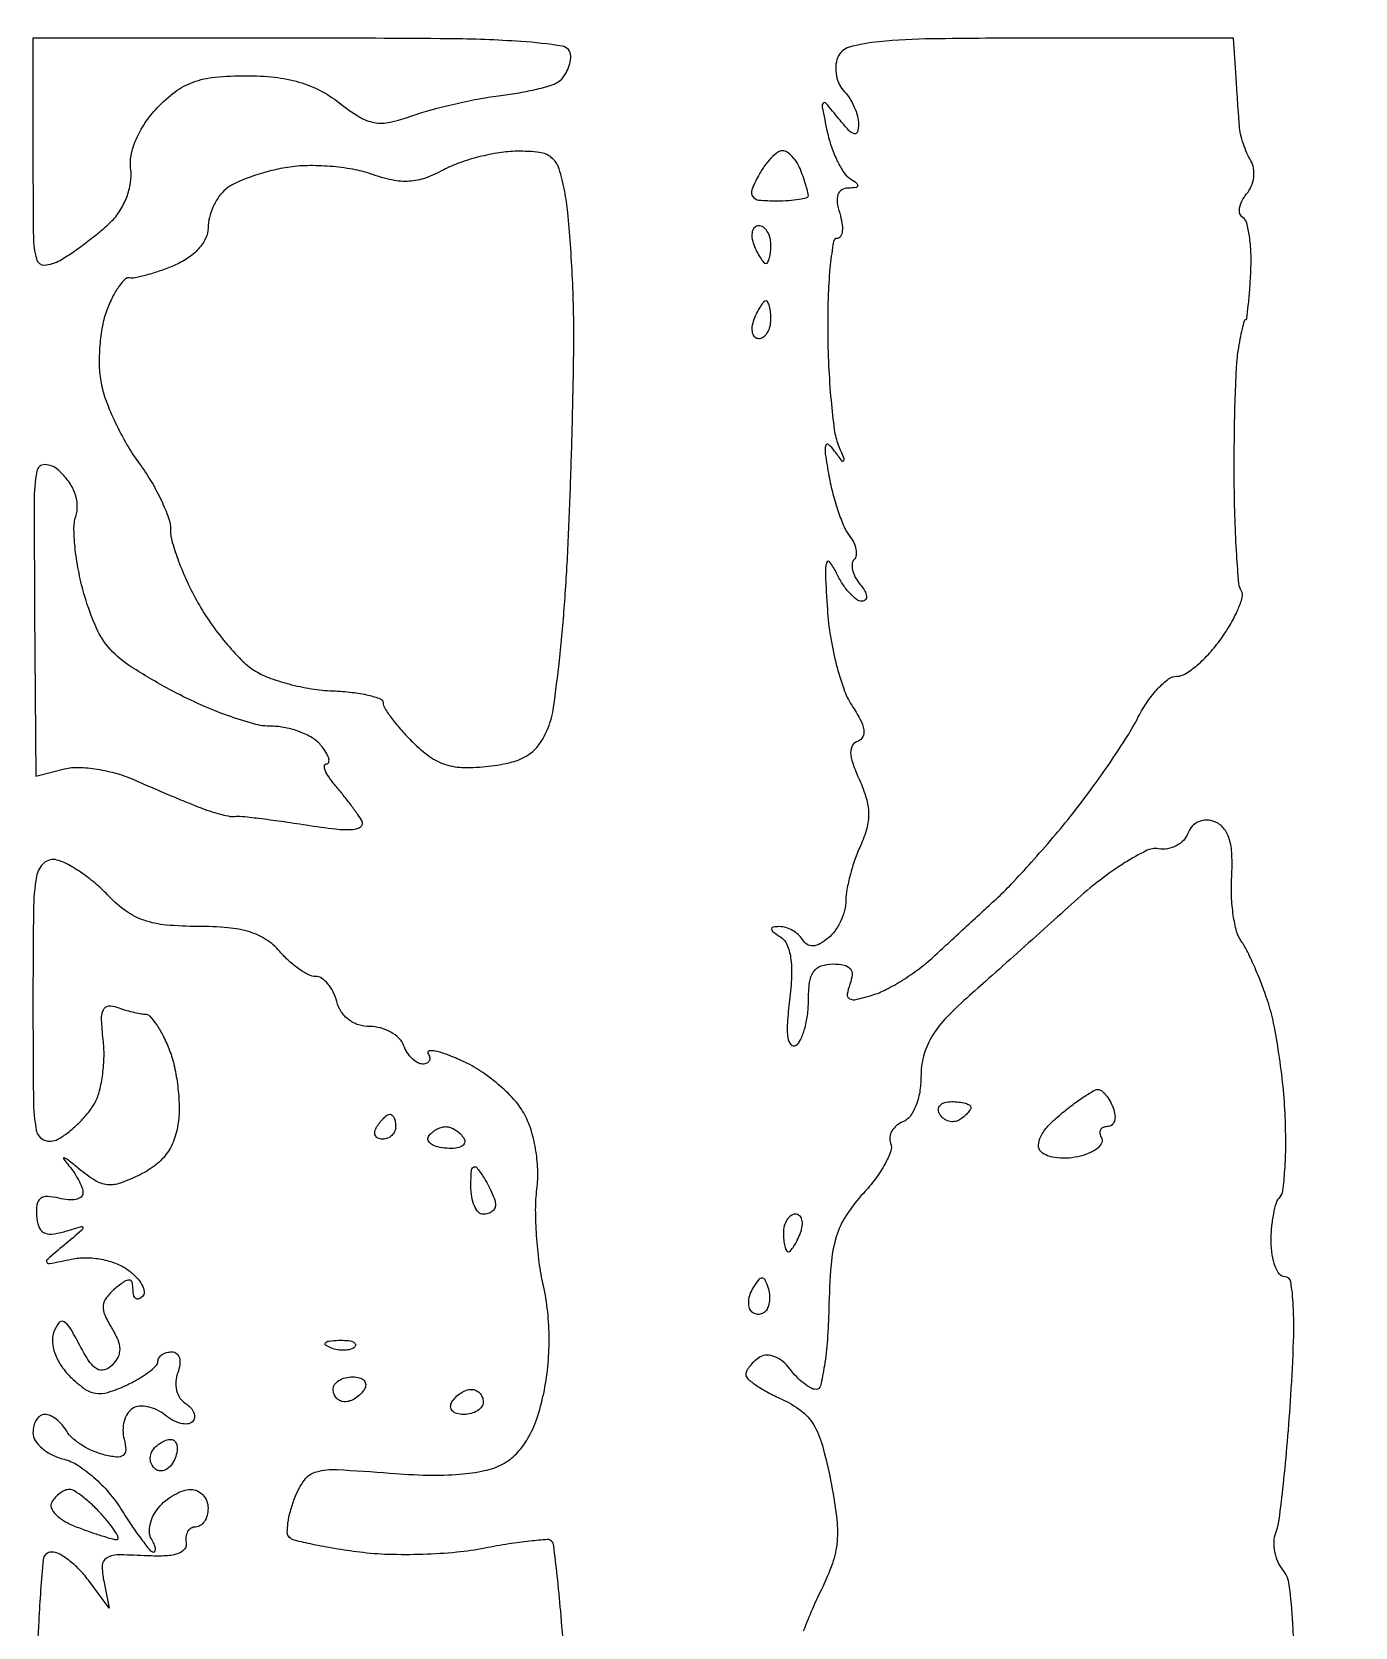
# Model space of a CAD drawing. Extents: x 0 to 102, y 0 to 135.
# Drawn here: x -0.01 to 8.94, y 124.62 to 135.4 of the extents above; entities that cross this region are included whole.
import ezdxf

# ---------------------------------------------------------------- set-up
doc = ezdxf.new("R2010")
doc.units = 0
doc.header["$MEASUREMENT"] = 0

msp = doc.modelspace()

# ---------------------------------------------------------------- linework, layer by layer
for points in [[(30.835569, 68.0607, 0.000004), (30.856286, 64.932268, 0.000002), (30.883525, 60.825814, 0.000002), (30.912326, 56.488502, 0.000002), (30.938318, 52.5789, -0.000116)], [(8.534505, 124.277104, 0.014543), (8.522264, 124.640021, 0.01487), (8.497946, 124.902051, 0.143586), (8.454115, 125.003591, -0.071661), (8.420533, 125.058408, -0.05532), (8.400061, 125.125531, -0.056216), (8.395026, 125.194189, -0.082006), (8.407217, 125.253488, 0.059779), (8.429523, 125.341954, 0.004777), (8.457952, 125.581719, 0.006409), (8.485547, 125.869335, 0.004872), (8.508671, 126.185166, 0.006824), (8.52676, 126.548857, 0.021914), (8.524876, 126.791305, 0.026773), (8.508148, 126.949845, 0.368471), (8.467389, 126.9846, -0.23304), (8.432139, 127.001973, -0.072262), (8.402422, 127.055012, -0.055141), (8.382118, 127.1325, -0.036541), (8.3754, 127.2243, -0.02205), (8.379635, 127.320294, -0.025843), (8.392338, 127.410526, -0.026111), (8.410722, 127.484451, -0.122975), (8.433062, 127.521662, 0.168293), (8.45486, 127.566565, 0.012374), (8.467865, 127.704909, 0.016136), (8.474093, 127.874452, 0.01149), (8.47057, 128.064512, 0.014974), (8.45572, 128.271968, 0.012002), (8.42771, 128.494155, 0.012181), (8.391838, 128.698505, 0.029966), (8.352963, 128.8458, 0.012429), (8.309553, 128.967427, 0.012049), (8.25973, 129.088027, 0.012043), (8.210825, 129.191922, 0.042831), (8.172425, 129.254603, -0.095286), (8.141602, 129.319193, -0.027149), (8.119316, 129.428585, -0.026285), (8.10716, 129.557342, -0.025133), (8.108299, 129.688617, 0.024816), (8.109703, 129.839347, 0.064276), (8.091493, 129.946279, 0.096183), (8.053294, 130.018097, 0.131699), (7.994327, 130.060937, 0.087511), (7.937746, 130.071926, 0.105726), (7.884748, 130.061546, 0.107532), (7.841283, 130.030625, 0.093224), (7.811883, 129.98292, -0.100123), (7.781758, 129.935504, -0.080199), (7.733323, 129.899052, -0.077827), (7.674398, 129.878883, -0.085052), (7.613974, 129.878597, 0.157953), (7.531732, 129.866305, 0.024507), (7.386231, 129.784786, 0.025141), (7.218066, 129.667263, 0.019087), (7.045756, 129.5226, -0.000925), (6.862385, 129.356933, -0.000678), (6.658293, 129.173732, -0.000685), (6.464538, 129.00076, -0.001518), (6.316268, 128.869563, 0.025044), (6.168693, 128.726057, 0.055474), (6.075264, 128.600169, 0.068862), (6.024058, 128.475639, 0.063238), (6.0066, 128.338158, -0.041753), (5.997842, 128.233462, -0.052933), (5.971718, 128.140046, -0.062229), (5.93267, 128.069034, -0.145346), (5.885042, 128.032443, 0.079758), (5.841467, 128.00717, 0.091154), (5.810308, 127.970492, 0.10071), (5.796247, 127.9283, 0.122328), (5.801326, 127.887049, -0.180282), (5.801819, 127.833608, -0.037888), (5.762775, 127.746935, -0.035197), (5.699255, 127.647695, -0.027041), (5.616948, 127.548734, 0.042991), (5.500173, 127.398868, 0.071617), (5.433154, 127.253889, 0.052972), (5.39834, 127.067004, 0.014375), (5.383414, 126.766199, -0.013013), (5.373653, 126.558038, -0.021316), (5.353312, 126.382722, -0.016771), (5.32703, 126.247285, -0.349633), (5.296827, 126.223214, -0.12887), (5.260948, 126.232611, -0.038687), (5.213631, 126.264278, -0.035941), (5.163987, 126.309514, -0.032159), (5.119311, 126.363025, 0.063487), (5.072946, 126.411985, 0.076762), (5.018481, 126.444087, 0.090383), (4.964618, 126.454955, 0.144083), (4.919634, 126.442632, 0.040127), (4.882354, 126.415234, 0.042883), (4.850821, 126.382785, 0.047029), (4.829023, 126.350326, 0.124993), (4.8222, 126.323459, 0.220189), (4.835591, 126.294526, 0.025792), (4.893596, 126.250219, 0.027063), (4.972147, 126.202424, 0.018948), (5.065251, 126.156919, -0.058991), (5.193782, 126.08082, -0.094307), (5.278637, 125.986064, -0.068045), (5.339467, 125.844713, -0.018828), (5.395358, 125.609042, -0.017199), (5.435175, 125.363581, -0.052557), (5.438781, 125.195132, -0.062541), (5.407271, 125.046228, -0.03262), (5.333512, 124.871125, 0.014349), (5.272131, 124.739101, 0.010274), (5.210835, 124.588247, 0.010387)], [(3.591127, 124.445204, 0.004131), (3.569782, 124.722755, 0.006384), (3.546299, 124.962138, 0.002438), (3.522616, 125.166402, 0.167823), (3.507659, 125.197141, 0.21821), (3.478998, 125.207789, 0.008082), (3.361214, 125.197143, 0.013374), (3.219182, 125.178134, 0.008854), (3.057197, 125.149076, -0.025732), (2.866628, 125.121491, -0.015108), (2.636641, 125.107193, -0.015089), (2.40522, 125.106801, -0.024784), (2.210008, 125.122065, -0.008483), (2.041576, 125.146584, -0.011889), (1.892162, 125.174592, -0.008296), (1.769435, 125.202768, -0.136625), (1.733157, 125.223243, -0.199506), (1.720366, 125.254223, -0.033947), (1.724938, 125.319282, -0.032497), (1.741436, 125.399436, -0.023844), (1.76962, 125.48574, -0.064899), (1.836423, 125.610102, -0.173998), (1.917956, 125.666325, -0.078317), (2.057756, 125.680752, -0.006849), (2.414638, 125.65674, 0.014563), (2.672414, 125.643387, 0.025616), (2.885642, 125.649486, 0.031196), (3.055389, 125.673785, 0.071833), (3.176359, 125.717665, 0.07741), (3.269614, 125.787958, 0.060883), (3.346164, 125.888913, 0.050349), (3.407395, 126.023654, 0.028956), (3.454667, 126.195783, 0.02805), (3.482522, 126.375174, 0.02508), (3.491529, 126.563421, 0.025281), (3.481655, 126.749915, 0.029947), (3.452962, 126.924034, -0.022946), (3.424618, 127.082209, -0.015935), (3.406568, 127.262909, -0.016106), (3.400357, 127.437863, -0.031658), (3.408705, 127.5768, 0.040396), (3.414377, 127.709973, 0.033308), (3.399506, 127.851394, 0.034162), (3.36695, 127.984626, 0.053149), (3.319411, 128.09277, 0.05638), (3.250785, 128.186303, 0.030067), (3.147154, 128.285798, 0.029514), (3.027703, 128.375837, 0.040357), (2.90993, 128.441133, 0.014469), (2.804031, 128.485485, 0.035107), (2.723045, 128.510316, 0.087851), (2.679659, 128.512577, 0.546688), (2.671814, 128.496213, -0.08646), (2.683048, 128.468176, -0.16532), (2.680199, 128.444365, -0.179393), (2.663811, 128.428505, -0.103875), (2.636644, 128.4228, -0.132176), (2.602244, 128.432055, -0.062736), (2.565457, 128.460077, -0.055699), (2.532012, 128.501163, -0.051433), (2.507406, 128.5497, 0.108465), (2.475433, 128.598237, 0.066401), (2.420206, 128.639323, 0.061781), (2.351303, 128.667132, 0.06514), (2.278935, 128.6766, -0.077303), (2.202651, 128.688465, -0.084771), (2.136215, 128.722861, -0.085792), (2.085555, 128.776941, -0.081634), (2.054913, 128.8458, 0.051154), (2.0307, 128.91052, 0.059986), (1.994808, 128.965297, 0.069937), (1.953289, 129.002549, 0.148996), (1.912435, 129.015, -0.117354), (1.86488, 129.026317, -0.035203), (1.800502, 129.064703, -0.033152), (1.732013, 129.119446, -0.030536), (1.66933, 129.1842, 0.07249), (1.577882, 129.264078, 0.069312), (1.466074, 129.316012, 0.052502), (1.31871, 129.344587, 0.02166), (1.115375, 129.3534, -0.02263), (0.901225, 129.363097, -0.059166), (0.750781, 129.394959, -0.07262), (0.63058, 129.456301, -0.049977), (0.515086, 129.556932, 0.027874), (0.42999, 129.637953, 0.024238), (0.332475, 129.713116, 0.024976), (0.23741, 129.772488, 0.063221), (0.161939, 129.802812, 0.248739), (0.074217, 129.782105, 0.173107), (0.023654, 129.69141, 0.038663), (0.003525, 129.464525, 0.002799), (0, 128.834903, 0.002356), (0.003076, 128.182139, 0.042595), (0.022778, 127.974414, 0.259676), (0.076631, 127.908874, 0.220009), (0.167261, 127.914162, 0.043672), (0.237571, 127.960095, 0.028221), (0.310568, 128.024429, 0.028329), (0.375288, 128.095979, 0.046855), (0.420236, 128.163835, 0.062742), (0.450982, 128.244038, 0.028247), (0.471676, 128.355061, 0.02742), (0.480543, 128.476353, 0.033527), (0.474988, 128.589914, -0.018032), (0.464342, 128.722949, -0.111326), (0.476414, 128.79007, -0.26903), (0.510292, 128.815584, -0.122173), (0.567332, 128.808517, 0.016073), (0.619487, 128.790404, 0.014736), (0.674221, 128.775099, 0.014925), (0.723859, 128.764346, 0.045904), (0.758056, 128.7612, -0.210553), (0.789867, 128.747183, -0.033786), (0.833185, 128.692859, -0.03242), (0.878348, 128.617652, -0.023306), (0.919145, 128.52855, -0.038817), (0.953011, 128.421048, -0.023487), (0.976999, 128.289687, -0.023455), (0.988609, 128.156201, -0.037709), (0.984553, 128.0421, -0.052771), (0.957935, 127.920995, -0.07317), (0.907879, 127.821933, -0.072979), (0.831297, 127.741302, -0.052178), (0.725807, 127.674992, -0.02831), (0.591906, 127.618331, -0.110446), (0.503241, 127.607306, -0.116673), (0.420972, 127.635355, -0.033358), (0.311113, 127.715047, 0.007313), (0.244231, 127.769092, 0.066991), (0.212077, 127.787985, 0.740929), (0.2069, 127.781751, 0.034556), (0.23265, 127.747985, -0.028699), (0.273122, 127.696183, -0.028816), (0.307336, 127.640155, -0.03009), (0.331287, 127.587993, -0.092836), (0.3384, 127.550013, -0.233913), (0.325471, 127.523889, -0.110762), (0.290452, 127.507784, -0.073643), (0.237706, 127.504436, -0.043065), (0.175172, 127.515151, 0.049578), (0.097623, 127.527404, 0.18101), (0.050849, 127.512908, 0.192397), (0.02681, 127.472067, 0.056818), (0.023974, 127.398131, 0.062982), (0.038939, 127.324678, 0.17976), (0.071316, 127.284844, 0.15942), (0.124862, 127.273073, 0.047064), (0.208352, 127.289463, -0.003424), (0.327452, 127.323846, -0.4862), (0.337769, 127.31631, -0.229423), (0.330094, 127.298947, -0.001838), (0.2115, 127.199086, 0.00369), (0.097519, 127.102386, 0.3486), (0.093721, 127.082531, 0.332211), (0.112393, 127.07357, 0.003527), (0.261271, 127.103915, -0.055133), (0.358562, 127.113477, -0.043675), (0.463776, 127.102975, -0.044542), (0.562912, 127.074919, -0.066735), (0.641838, 127.031996, -0.042601), (0.699106, 126.982119, -0.068305), (0.737366, 126.929945, -0.096962), (0.751801, 126.883773, -0.227583), (0.740117, 126.850517, -0.107665), (0.716022, 126.835042, -0.250557), (0.695399, 126.837835, -0.178641), (0.681273, 126.85886, -0.059588), (0.6768, 126.896259, 0.059058), (0.670911, 126.94594, 0.331103), (0.651589, 126.962062, 0.16959), (0.617824, 126.952348, 0.019159), (0.553689, 126.903144, 0.056068), (0.496957, 126.844174, 0.142317), (0.475599, 126.789319, 0.124297), (0.485628, 126.726682, 0.038058), (0.53042, 126.641097, -0.037291), (0.573316, 126.559441, -0.098895), (0.587126, 126.49528, -0.123697), (0.574011, 126.439592, -0.077143), (0.534222, 126.385182, -0.126704), (0.482094, 126.354406, -0.212814), (0.432613, 126.361283, -0.108998), (0.380497, 126.412286, -0.02411), (0.316857, 126.520695, 0.012937), (0.249067, 126.642316, 0.1389), (0.208577, 126.680829, 0.370509), (0.175098, 126.673156, 0.067461), (0.141985, 126.612706, 0.108936), (0.131811, 126.545107, 0.069458), (0.148165, 126.466971, 0.06089), (0.188808, 126.38629, 0.049321), (0.250311, 126.311289, 0.037151), (0.345518, 126.229269, 0.119451), (0.422051, 126.196993, 0.115696), (0.50631, 126.202821, 0.033769), (0.628432, 126.249758, 0.022412), (0.711297, 126.292821, 0.030683), (0.781351, 126.339263, 0.0313), (0.832229, 126.382937, 0.199709), (0.84534, 126.41355, -0.145306), (0.852799, 126.437749, -0.098061), (0.873316, 126.458362, -0.082464), (0.903801, 126.472256, -0.065871), (0.939651, 126.477, -0.173489), (0.971369, 126.465653, -0.154075), (0.990588, 126.436186, -0.104793), (0.993474, 126.390698, -0.055292), (0.979086, 126.335714, 0.076926), (0.966352, 126.276794, 0.076474), (0.971981, 126.216656, 0.081909), (0.99459, 126.164561, 0.111539), (1.031035, 126.128814, -0.064853), (1.067255, 126.099337, -0.099303), (1.088696, 126.065156, -0.129021), (1.092223, 126.031887, -0.159945), (1.078244, 126.004244, -0.177641), (1.04635, 125.98947, -0.080599), (0.999818, 125.993139, -0.064737), (0.946327, 126.013814, -0.048691), (0.89405, 126.049228, 0.061005), (0.839031, 126.084561, 0.062304), (0.777496, 126.105265, 0.068772), (0.719025, 126.108941, 0.120334), (0.673136, 126.094035, 0.116795), (0.639462, 126.060314, 0.07161), (0.617005, 126.008527, 0.065458), (0.608663, 125.947329, 0.065221), (0.616405, 125.885977, -0.052227), (0.627446, 125.813615, -0.250527), (0.610125, 125.77719, -0.1916), (0.565513, 125.765449, -0.031148), (0.475725, 125.782116, -0.044257), (0.401995, 125.807723, -0.036818), (0.328992, 125.847258, -0.038293), (0.267232, 125.893866, -0.077627), (0.228446, 125.940591, 0.047645), (0.196608, 125.983975, 0.047237), (0.157049, 126.020686, 0.05136), (0.116082, 126.045862, 0.112575), (0.080396, 126.054, 0.153576), (0.049735, 126.044355, 0.097998), (0.023616, 126.017197, 0.080572), (0.005993, 125.976618, 0.06231), (0, 125.928712, 0.146521), (0.015523, 125.876878, 0.071578), (0.0617, 125.824741, 0.061528), (0.129706, 125.780174, 0.052879), (0.210042, 125.750706, -0.082289), (0.303221, 125.710196, -0.036458), (0.410542, 125.629082, -0.034818), (0.514203, 125.524526, -0.0395), (0.597642, 125.410695, 0.009503), (0.668611, 125.3006, 0.014355), (0.734908, 125.207793, 0.009037), (0.792888, 125.134167, 0.225102), (0.815593, 125.1234, 0.313879), (0.826279, 125.130842, 0.129081), (0.828089, 125.14934, 0.066992), (0.819499, 125.177808, 0.031699), (0.80141, 125.211706, -0.126816), (0.788081, 125.254597, -0.067771), (0.792899, 125.31026, -0.06058), (0.814041, 125.369522, -0.05732), (0.849076, 125.423206, -0.049504), (0.896807, 125.470344, -0.04187), (0.955518, 125.510212, -0.043781), (1.015814, 125.537524, -0.084657), (1.067859, 125.5464, -0.108083), (1.112322, 125.536675, -0.099644), (1.150166, 125.509123, -0.09558), (1.175541, 125.467947, -0.090674), (1.1844, 125.4195, -0.064853), (1.178081, 125.370986, -0.082425), (1.159549, 125.329877, -0.098894), (1.132063, 125.302377, -0.148195), (1.0998, 125.2926, 0.133456), (1.069248, 125.284297, 0.125576), (1.046264, 125.261536, 0.10725), (1.034645, 125.22725, 0.077768), (1.03635, 125.18685, -0.235639), (1.024201, 125.14216, -0.137036), (0.976344, 125.111475, -0.06763), (0.886241, 125.096684, -0.021165), (0.7491, 125.098695, 0.014503), (0.569711, 125.103717, 0.140305), (0.497246, 125.082895, 0.254141), (0.468935, 125.032805, 0.053992), (0.47838, 124.929495), (0.51606, 124.7427), (0.374611, 124.93305, 0.033058), (0.312609, 125.005895, 0.036338), (0.243357, 125.067485, 0.039133), (0.177103, 125.110517, 0.125097), (0.126418, 125.1234, 0.38852), (0.068497, 125.070392, 0.008612), (0.039161, 124.659575, 0.009984), (0.017578, 124.026848, 0.002019)]]:
    msp.add_lwpolyline(points, format="xyb")
for points in [[(1.8189, 135.36), (0, 135.36), (0, 134.555583, 0.002642), (0.002843, 134.017535, 0.061611), (0.023168, 133.866353, 0.358016), (0.078839, 133.82606, 0.11686), (0.183208, 133.857633, 0.019232), (0.264975, 133.909455, 0.010994), (0.359759, 133.977887, 0.010969), (0.452211, 134.051021, 0.017867), (0.526961, 134.117503, 0.060972), (0.588073, 134.192101, 0.05027), (0.634142, 134.284135, 0.051317), (0.660075, 134.381186, 0.072341), (0.661338, 134.470594, -0.081378), (0.664451, 134.56756, -0.052446), (0.697673, 134.675227, -0.047414), (0.757468, 134.784983, -0.040168), (0.839932, 134.888241, -0.043986), (0.962097, 134.997281, -0.073429), (1.083187, 135.062521, -0.062704), (1.23118, 135.095979, -0.02428), (1.441538, 135.1062, -0.027518), (1.635653, 135.095508, -0.043192), (1.799439, 135.062925, -0.048133), (1.94169, 135.006289, -0.047893), (2.070745, 134.923423, 0.028356), (2.207335, 134.827994, 0.095105), (2.308911, 134.789356, 0.098392), (2.415642, 134.791737, 0.031589), (2.568604, 134.83599, -0.01917), (2.692874, 134.875309, -0.01036), (2.848478, 134.914607, -0.010305), (3.008827, 134.948124, -0.015978), (3.148543, 134.969739, 0.012324), (3.275336, 134.988407, 0.013811), (3.396295, 135.012732, 0.013169), (3.497747, 135.038897, 0.068816), (3.550393, 135.062165, 0.085892), (3.583852, 135.091804, 0.053397), (3.612124, 135.136127, 0.051673), (3.631319, 135.187455, 0.063737), (3.6378, 135.238093, 0.36808), (3.580307, 135.30561, 0.023283), (3.301084, 135.337432, 0.014621), (2.813868, 135.3558, 0.00211)], [(6.807645, 135.36, 0.003107), (6.081524, 135.355488, 0.021106), (5.723306, 135.335897, 0.042568), (5.521677, 135.298805, 0.238731), (5.442811, 135.227413, 0.078522), (5.430502, 135.169573, 0.061901), (5.43503, 135.105623, 0.06262), (5.45491, 135.045514, 0.085436), (5.487767, 134.998993, -0.055772), (5.524459, 134.953056, -0.038768), (5.555449, 134.894255, -0.039125), (5.576619, 134.832313, -0.062863), (5.5836, 134.77701, -0.069461), (5.576397, 134.725411, -0.414817), (5.554975, 134.713514, -0.139686), (5.518317, 134.736345, -0.014172), (5.450936, 134.81508, 0.006125), (5.364623, 134.919288, 0.457761), (5.345164, 134.919447, 0.234284), (5.338112, 134.892955, 0.003283), (5.373044, 134.726347, 0.029225), (5.401303, 134.624897, 0.030746), (5.44082, 134.529193, 0.032319), (5.485018, 134.451579, 0.105884), (5.526857, 134.410393, -0.021608), (5.571309, 134.379341, -0.284436), (5.578139, 134.361392, -0.327706), (5.565035, 134.349263, -0.025461), (5.514449, 134.346095, 0.132729), (5.470754, 134.333742, 0.178036), (5.44512, 134.301976, 0.116337), (5.440092, 134.249176, 0.042689), (5.4567, 134.1756, -0.035668), (5.4723, 134.110736, -0.06403), (5.474314, 134.056099, -0.100491), (5.463381, 134.019643, -0.276477), (5.441251, 134.006388, 0.36999), (5.413931, 133.982957, 0.011666), (5.39347, 133.826211, 0.017506), (5.379294, 133.628197, 0.010581), (5.375696, 133.393038, 0.009914), (5.382049, 133.145812, 0.011378), (5.398163, 132.910166, 0.010551), (5.420516, 132.711647, 0.062095), (5.447127, 132.6105, -0.003124), (5.483985, 132.516875, -0.227834), (5.482714, 132.500867, -0.534892), (5.473038, 132.500274, -0.004997), (5.422499, 132.5682, 0.06344), (5.381634, 132.611507, 0.557868), (5.361399, 132.604576, 0.093606), (5.359322, 132.547496, 0.007593), (5.384123, 132.399, 0.018952), (5.411058, 132.277734, 0.018658), (5.447217, 132.158215, 0.018905), (5.486705, 132.056072, 0.064987), (5.52296, 131.995106, -0.052391), (5.551405, 131.949896, -0.066698), (5.567064, 131.903224, -0.081212), (5.56823, 131.862265, -0.164402), (5.55409, 131.83369, 0.177177), (5.540632, 131.804706, 0.080741), (5.543898, 131.762469, 0.064882), (5.562603, 131.713938, 0.048855), (5.594693, 131.666534, -0.038419), (5.626464, 131.621645, -0.108454), (5.638593, 131.585417, -0.22842), (5.630503, 131.562701, -0.197385), (5.606887, 131.553, -0.165245), (5.569233, 131.565794, -0.045281), (5.522531, 131.608915, -0.040596), (5.475371, 131.670491, -0.032763), (5.434909, 131.74335, 0.047056), (5.390917, 131.817498, 0.636677), (5.367714, 131.812972, 0.073026), (5.359963, 131.734504, 0.004358), (5.373327, 131.496271, 0.024692), (5.394288, 131.31341, 0.021829), (5.433735, 131.125715, 0.022417), (5.484301, 130.959686, 0.059967), (5.539141, 130.849069, -0.024276), (5.595618, 130.753007, -0.07801), (5.619396, 130.68296, -0.154337), (5.613009, 130.635835, -0.204812), (5.581003, 130.607434, 0.172458), (5.543805, 130.578367, 0.151571), (5.53084, 130.53061, 0.077397), (5.545093, 130.456601, 0.020699), (5.590388, 130.345186, -0.034975), (5.636534, 130.221694, -0.068218), (5.652367, 130.117954, -0.07068), (5.639491, 130.016221, -0.040148), (5.59718, 129.899319, 0.023286), (5.559589, 129.805468, 0.018816), (5.52784, 129.701646, 0.019209), (5.505809, 129.60346, 0.045611), (5.499, 129.528978, -0.065547), (5.490237, 129.462421, -0.044434), (5.463936, 129.390507, -0.044423), (5.425328, 129.324345, -0.065359), (5.379632, 129.275051, -0.043282), (5.322879, 129.235704, -0.115588), (5.275989, 129.221735, -0.160707), (5.237361, 129.231981, -0.110253), (5.205439, 129.264692, 0.072758), (5.177003, 129.298532, 0.053754), (5.137122, 129.326961, 0.054125), (5.092462, 129.346041, 0.077268), (5.049857, 129.352105, 0.036638), (5.006439, 129.348357, 0.393692), (4.996518, 129.335609, 0.214578), (5.007351, 129.316311, 0.017735), (5.056013, 129.282943, -0.151647), (5.100181, 129.230949, -0.065084), (5.12502, 129.142309, -0.046289), (5.131324, 129.018098, -0.0208), (5.117704, 128.855159, 0.014539), (5.102902, 128.701303, 0.050101), (5.106233, 128.60125, 0.135984), (5.12631, 128.554251, 0.379361), (5.158841, 128.548613, 0.144797), (5.192128, 128.585836, 0.040939), (5.219832, 128.659395, 0.037586), (5.238841, 128.751636, 0.032034), (5.2452, 128.850793, -0.032076), (5.253102, 128.973838, -0.115918), (5.280507, 129.046853, -0.163346), (5.331354, 129.086079, -0.083508), (5.411745, 129.0996, -0.049611), (5.486179, 129.092196, -0.170844), (5.527261, 129.067755, -0.198677), (5.540403, 129.025779, -0.069509), (5.525847, 128.962937, 0.051923), (5.507554, 128.8949, 0.329386), (5.523042, 128.864967, 0.173211), (5.568817, 128.85973, 0.017422), (5.676552, 128.888847, 0.044071), (5.769459, 128.926698, 0.020799), (5.882154, 128.990708, 0.020427), (5.995354, 129.067986, 0.027095), (6.0912, 129.14774, -0.000457), (6.187557, 129.237019, -0.000268), (6.303011, 129.343679, -0.000268), (6.418572, 129.450209, -0.000458), (6.51526, 129.539081, 0.017741), (6.617712, 129.640002, 0.006612), (6.754593, 129.788644, 0.006542), (6.899668, 129.954749, 0.007867), (7.031522, 130.1148, 0.010659), (7.158174, 130.280695, 0.008541), (7.287596, 130.464436, 0.00865), (7.401485, 130.638544, 0.021631), (7.476785, 130.77045, -0.031751), (7.539719, 130.875692, -0.039031), (7.611708, 130.964633, -0.043076), (7.682006, 131.027068, -0.161412), (7.737312, 131.0454, 0.140516), (7.795025, 131.061946, 0.035972), (7.874298, 131.119784, 0.033759), (7.958821, 131.201699, 0.028708), (8.036589, 131.298623, 0.022586), (8.102518, 131.400668, 0.031428), (8.151341, 131.497836, 0.032314), (8.179953, 131.579194, 0.209783), (8.174032, 131.621206, -0.117674), (8.156792, 131.673351, -0.005052), (8.142222, 131.867436, -0.008399), (8.131057, 132.099738, -0.005862), (8.12594, 132.362034, -0.004522), (8.126285, 132.634614, -0.004987), (8.131635, 132.898385, -0.004654), (8.140545, 133.123489, -0.025265), (8.152661, 133.245, -0.00803), (8.166244, 133.326085, -0.013069), (8.180667, 133.394372, -0.006714), (8.194751, 133.450057, -0.339633), (8.203143, 133.4565, 0.3798), (8.210972, 133.46345, 0.003132), (8.220943, 133.55159, 0.008872), (8.230229, 133.65609, 0.005354), (8.237708, 133.78021, 0.020757), (8.238722, 133.90735, 0.028236), (8.228415, 134.021571, 0.027889), (8.20994, 134.111684, 0.192123), (8.183561, 134.147292, -0.188692), (8.164351, 134.172867, -0.108458), (8.162196, 134.211899, -0.080204), (8.177811, 134.258865, -0.052969), (8.209375, 134.306326, 0.074445), (8.241153, 134.358848, 0.067582), (8.257493, 134.420142, 0.070739), (8.256544, 134.480769, 0.099493), (8.237782, 134.531343, -0.036689), (8.211167, 134.582436, -0.022597), (8.187163, 134.645881, -0.022612), (8.169016, 134.711122, -0.037231), (8.160369, 134.767699, -0.001819), (8.155614, 134.832205, -0.000623), (8.149178, 134.925734, -0.000619), (8.142332, 135.028966, -0.000715), (8.136071, 135.12735), (8.1216, 135.36)], [(3.274417, 134.595213, 0.035853), (3.154251, 134.585075, 0.022966), (3.016991, 134.556998, 0.023065), (2.884384, 134.516875, 0.039435), (2.77879, 134.469876, -0.038854), (2.654241, 134.414267, -0.071099), (2.545457, 134.392182, -0.067203), (2.430748, 134.400901, -0.031351), (2.286873, 134.441145, 0.040481), (2.162883, 134.473401, 0.023628), (2.010425, 134.492767, 0.023516), (1.854936, 134.497756, 0.036498), (1.721284, 134.485976, 0.023046), (1.598371, 134.460168, 0.021606), (1.475634, 134.422705, 0.022157), (1.369758, 134.379954, 0.066261), (1.303751, 134.338535, 0.067527), (1.258056, 134.288813, 0.044531), (1.219459, 134.221304, 0.044281), (1.193173, 134.147432, 0.063424), (1.1844, 134.078547, -0.112736), (1.168027, 134.006852, -0.071738), (1.120037, 133.93553, -0.062158), (1.04571, 133.871498, -0.04879), (0.95175, 133.821445, -0.013913), (0.857887, 133.78567, -0.017031), (0.768257, 133.757721, -0.01563), (0.692276, 133.739374, -0.105632), (0.653792, 133.739558, 0.256048), (0.622961, 133.73049, 0.042443), (0.581713, 133.68138, 0.037594), (0.538727, 133.60944, 0.025038), (0.500129, 133.52145, 0.044617), (0.469787, 133.413558, 0.0263), (0.452099, 133.280727, 0.026161), (0.448369, 133.14509, 0.040177), (0.460693, 133.028303, 0.043648), (0.494321, 132.908055, 0.020895), (0.557075, 132.760334, 0.020535), (0.635921, 132.610555, 0.02751), (0.720106, 132.482237, -0.024404), (0.800671, 132.361083, -0.02464), (0.868767, 132.233034, -0.02537), (0.916692, 132.116034, -0.084711), (0.9306, 132.034533, 0.070817), (0.942562, 131.950502, 0.019322), (0.985003, 131.823043, 0.019137), (1.044913, 131.680688, 0.018857), (1.115803, 131.542613, 0.024447), (1.200896, 131.407164, 0.020706), (1.30339, 131.272678, 0.021214), (1.407209, 131.157837, 0.053375), (1.494326, 131.086421, 0.056061), (1.592446, 131.036821, 0.024895), (1.730902, 130.993041, 0.024264), (1.883652, 130.960811, 0.030076), (2.028223, 130.946408, -0.018449), (2.158763, 130.93646, -0.029609), (2.268755, 130.917335, -0.029718), (2.350032, 130.893012, -0.314989), (2.3688, 130.866177, 0.143514), (2.37963, 130.829222, 0.018197), (2.427471, 130.760267, 0.020133), (2.492045, 130.680936, 0.015485), (2.568532, 130.599559, 0.041347), (2.683379, 130.502283, 0.078294), (2.791576, 130.448159, 0.07344), (2.915843, 130.427983, 0.03265), (3.082005, 130.436455, 0.032419), (3.240928, 130.465544, 0.081828), (3.34847, 130.512175, 0.096657), (3.424707, 130.585386, 0.058546), (3.484446, 130.695791, 0.060192), (3.521599, 130.836143, 0.007412), (3.560787, 131.151294, 0.008677), (3.595427, 131.528669, 0.007071), (3.619775, 131.9337, 0.002957), (3.636939, 132.362698, 0.002573), (3.649945, 132.812218, 0.002588), (3.657514, 133.219053, 0.007633), (3.657, 133.4988, 0.007364), (3.649654, 133.729498, 0.006645), (3.635367, 133.967933, 0.006671), (3.616872, 134.181255, 0.020925), (3.596563, 134.32365, 0.030299), (3.558368, 134.477012, 0.142381), (3.508545, 134.551822, 0.146536), (3.427212, 134.587114, 0.032735)], [(5.069925, 134.5986, 0.160599), (5.035935, 134.587393, 0.041704), (4.992071, 134.548898, 0.038027), (4.946798, 134.494166, 0.030932), (4.9068, 134.4294, 0.029223), (4.862578, 134.333726, 0.257123), (4.868357, 134.289106, 0.216705), (4.910724, 134.265305, 0.02126), (5.030723, 134.2602, 0.015508), (5.112944, 134.262751, 0.025371), (5.182198, 134.270593, 0.022939), (5.234477, 134.281701, 0.341286), (5.2452, 134.295581, 0.065182), (5.242452, 134.316571, 0.008575), (5.230116, 134.359878, 0.009838), (5.213511, 134.410951, 0.008099), (5.193849, 134.464781, 0.044062), (5.168834, 134.51598, 0.051165), (5.136264, 134.559291, 0.058581), (5.101436, 134.58903, 0.148507)], [(4.909455, 134.091, 0.184534), (4.882334, 134.080638, 0.147206), (4.865886, 134.053723, 0.100118), (4.863558, 134.012691, 0.055937), (4.876206, 133.9641, 0.02136), (4.897282, 133.915492, 0.030395), (4.920365, 133.874477, 0.030693), (4.942389, 133.84457, 0.222225), (4.958151, 133.8372, 0.289661), (4.971005, 133.845329, 0.046727), (4.981633, 133.874477, 0.039339), (4.988991, 133.91547, 0.024748), (4.9914, 133.9641, 0.062722), (4.985289, 134.012621, 0.08088), (4.967329, 134.053723, 0.098158), (4.940707, 134.081229, 0.152681)], [(4.958151, 133.5834, 0.222225), (4.942389, 133.57603, 0.030693), (4.920365, 133.546123, 0.030395), (4.897282, 133.505108, 0.02136), (4.876206, 133.4565, 0.055937), (4.863558, 133.407909, 0.100118), (4.865886, 133.366877, 0.147206), (4.882334, 133.339962, 0.184534), (4.909455, 133.3296, 0.152681), (4.940707, 133.339371, 0.098158), (4.967329, 133.366877, 0.08088), (4.985289, 133.407979, 0.062722), (4.9914, 133.4565, 0.024748), (4.988991, 133.50513, 0.039339), (4.981633, 133.546123, 0.046727), (4.971005, 133.575271, 0.289661)], [(0.171744, 132.438997, 0.176135), (0.080084, 132.47634, 0.377291), (0.025244, 132.431686, 0.041723), (0.008146, 132.224818, 0.001727), (0.011408, 131.481205), (0.02012, 130.370426), (0.21439, 130.419185, -0.070575), (0.308804, 130.429134, -0.030811), (0.434466, 130.416839, -0.029726), (0.568502, 130.387067, -0.034942), (0.69078, 130.342729, 0.002625), (0.811193, 130.290041, 0.002186), (0.93973, 130.235265, 0.002205), (1.057845, 130.186151, 0.005991), (1.1421, 130.152727, 0.014263), (1.210771, 130.128654, 0.016715), (1.277188, 130.109899, 0.015789), (1.333883, 130.097803, 0.091345), (1.364376, 130.097911, -0.073163), (1.401297, 130.099376, -0.003279), (1.528247, 130.084975, -0.00545), (1.679015, 130.065201, -0.003867), (1.847705, 130.03987, 0.010209), (2.046777, 130.012554, 0.045261), (2.164798, 130.009545, 0.14037), (2.217959, 130.028583, 0.382106), (2.225911, 130.064478, 0.023838), (2.19734, 130.110088, 0.008177), (2.151804, 130.173382, 0.008106), (2.099214, 130.241676, 0.009288), (2.04672, 130.30515, -0.024219), (2.002466, 130.362036, -0.05499), (1.976245, 130.40971, -0.119901), (1.971464, 130.440442, -0.38972), (1.985347, 130.4532, 0.326309), (2.000769, 130.464464, 0.154009), (2.00086, 130.490477, 0.068547), (1.981675, 130.531337, 0.029225), (1.9458, 130.5801, 0.085194), (1.888977, 130.628753, 0.043717), (1.804322, 130.669723, 0.041769), (1.707246, 130.697624, 0.049135), (1.612065, 130.707, -0.068087), (1.493999, 130.723152, -0.018865), (1.315452, 130.780278, -0.018681), (1.116167, 130.860971, -0.018576), (0.923076, 130.956456, -0.017828), (0.666252, 131.107638, -0.066182), (0.522881, 131.228365, -0.079632), (0.42992, 131.370306, -0.033462), (0.350567, 131.58502, -0.021518), (0.31148, 131.741967, -0.022213), (0.286516, 131.900041, -0.022613), (0.277239, 132.038313, -0.082463), (0.289711, 132.12507, 0.088701), (0.299971, 132.203312, 0.078387), (0.283376, 132.283936, 0.069492), (0.240023, 132.363632, 0.049605)], [(6.213107, 128.169, -0.026751), (6.263646, 128.166294, -0.042195), (6.306256, 128.158041, -0.051652), (6.336287, 128.146086, -0.279105), (6.345, 128.131693, -0.145859), (6.339745, 128.114062, -0.040575), (6.321866, 128.091047, -0.037297), (6.296388, 128.067088, -0.031646), (6.266246, 128.045713, -0.108373), (6.232127, 128.033733, -0.099685), (6.195016, 128.036594, -0.095498), (6.160625, 128.053894, -0.090427), (6.134353, 128.08302, -0.136093), (6.124856, 128.115672, -0.190788), (6.135567, 128.143743, -0.140899), (6.166517, 128.162688, -0.067432)], [(7.203099, 128.250785, -0.18081), (7.227381, 128.243113, -0.05348), (7.255822, 128.215496, -0.046056), (7.283554, 128.175067, -0.035706), (7.306194, 128.1267, -0.059765), (7.318443, 128.078125, -0.105471), (7.315047, 128.037077, -0.149855), (7.296993, 128.010124, -0.172457), (7.267952, 127.9998, 0.096445), (7.238353, 127.994037, 0.174226), (7.220165, 127.977774, 0.171397), (7.216318, 127.953431, 0.09297), (7.227356, 127.924818, -0.241316), (7.229956, 127.892383, -0.114867), (7.204877, 127.857425, -0.07414), (7.154416, 127.824957, -0.042013), (7.085758, 127.800689, -0.045086), (7.008049, 127.787696, -0.046313), (6.92998, 127.789024, -0.050727), (6.862862, 127.803395, -0.118829), (6.819366, 127.829994, -0.208322), (6.801918, 127.874369, -0.10837), (6.817032, 127.933062, -0.069445), (6.865358, 128.002708, -0.032815), (6.944807, 128.078208, -0.011374), (7.026866, 128.143429, -0.014948), (7.104786, 128.19893, -0.012409), (7.17155, 128.24118, -0.122532)], [(2.416093, 128.0844, -0.210953), (2.430359, 128.078101, -0.081139), (2.442441, 128.059549, -0.061769), (2.450664, 128.032189, -0.042167), (2.4534, 127.9998, -0.105053), (2.446542, 127.96752, -0.099167), (2.427082, 127.940051, -0.09642), (2.398007, 127.92164, -0.093332), (2.363807, 127.9152, -0.108972), (2.333779, 127.921823, -0.182303), (2.315891, 127.940051, -0.161196), (2.313259, 127.967474, -0.082592), (2.3265, 127.9998, -0.029505), (2.349257, 128.032183, -0.035638), (2.374386, 128.059549, -0.038439), (2.398265, 128.078855, -0.151918)], [(2.7918, 127.9998, -0.089814), (2.823968, 127.993975, -0.053219), (2.858926, 127.976453, -0.051001), (2.891212, 127.950722, -0.06068), (2.915536, 127.92032, -0.206791), (2.919782, 127.891393, -0.19877), (2.90171, 127.867842, -0.105501), (2.859423, 127.854127, -0.044677), (2.799489, 127.853282, -0.041031), (2.739104, 127.862853, -0.083129), (2.69501, 127.881761, -0.146709), (2.673949, 127.90634, -0.24756), (2.675754, 127.932762, -0.070732), (2.697129, 127.958408, -0.052777), (2.726933, 127.980108, -0.053345), (2.76019, 127.99485, -0.077825)], [(3.0456, 127.6614, -0.019837), (3.077086, 127.60816, -0.02047), (3.103899, 127.553138, -0.020703), (3.123121, 127.503745, -0.077483), (3.128905, 127.47105, -0.133323), (3.122864, 127.446858, -0.102891), (3.104968, 127.426238, -0.089496), (3.077829, 127.41237, -0.073605), (3.0456, 127.4076, -0.210568), (3.013352, 127.421811, -0.082215), (2.986232, 127.463515, -0.062416), (2.968005, 127.525075, -0.042523), (2.962295, 127.59795, -0.011293), (2.965266, 127.69898, -0.220444), (2.979472, 127.725878, -0.409657), (3.001566, 127.723064, -0.023197)], [(5.157945, 127.4076, 0.152681), (5.126693, 127.397829, 0.098158), (5.100071, 127.370323, 0.08088), (5.082111, 127.329221, 0.062722), (5.076, 127.2807, 0.024748), (5.078409, 127.23207, 0.039339), (5.085767, 127.191077, 0.046727), (5.096395, 127.161929, 0.289661), (5.109249, 127.1538, 0.222225), (5.125011, 127.16117, 0.030693), (5.147035, 127.191077, 0.030395), (5.170118, 127.232092, 0.02136), (5.191194, 127.2807, 0.055937), (5.203842, 127.329291, 0.100118), (5.201514, 127.370323, 0.147206), (5.185066, 127.397238, 0.184534)], [(4.973401, 126.911696, 0.033951), (4.952163, 126.963419, 0.286646), (4.931701, 126.976104, 0.233206), (4.907891, 126.964261, 0.024362), (4.871518, 126.911355, 0.052326), (4.849942, 126.866578, 0.061761), (4.839635, 126.820722, 0.07231), (4.841502, 126.780724, 0.149701), (4.856029, 126.753371, 0.099724), (4.879308, 126.737899, 0.098103), (4.9069, 126.732528, 0.097782), (4.934531, 126.73808, 0.098356), (4.957912, 126.753713, 0.115259), (4.974904, 126.781064, 0.057227), (4.983546, 126.821204, 0.052345), (4.983232, 126.867024, 0.052621)], [(2.06565, 126.554921, -0.028489), (2.124547, 126.553991, -0.077125), (2.165154, 126.544624, -0.208169), (2.180597, 126.529003, -0.296942), (2.176687, 126.510488, -0.126455), (2.149029, 126.494139, -0.060344), (2.107972, 126.487442, -0.05415), (2.060803, 126.490608, -0.051402), (2.014537, 126.503809, -0.054073), (1.979287, 126.522552, -0.470617), (1.977828, 126.53797, -0.168741), (2.002511, 126.549926, -0.018894)], [(2.162293, 126.3078, -0.066118), (2.208961, 126.301602, -0.138808), (2.240083, 126.282949, -0.191142), (2.251032, 126.255318, -0.139169), (2.2419, 126.2232, -0.06081), (2.215995, 126.190839, -0.051032), (2.181589, 126.163451, -0.053229), (2.144319, 126.144801, -0.089642), (2.110007, 126.1386, -0.105429), (2.079633, 126.145077, -0.099231), (2.053785, 126.163451, -0.096318), (2.036459, 126.190905, -0.092995), (2.0304, 126.2232, -0.153634), (2.040554, 126.255465, -0.097988), (2.069144, 126.282949, -0.080552), (2.111862, 126.301494, -0.062283)], [(2.965993, 126.2232, -0.105429), (2.996367, 126.216723, -0.099231), (3.022215, 126.198349, -0.096318), (3.039541, 126.170895, -0.092995), (3.0456, 126.1386, -0.153634), (3.035446, 126.106335, -0.097988), (3.006856, 126.078851, -0.080552), (2.964138, 126.060306, -0.062283), (2.913707, 126.054, -0.066118), (2.867039, 126.060198, -0.138808), (2.835917, 126.078851, -0.191142), (2.824968, 126.106482, -0.139169), (2.8341, 126.1386, -0.06081), (2.860005, 126.170961, -0.051032), (2.894411, 126.198349, -0.053229), (2.931681, 126.216999, -0.089642)], [(0.932938, 125.8848, -0.197116), (0.958164, 125.874453, -0.143728), (0.973035, 125.847666, -0.094863), (0.974349, 125.806805, -0.052397), (0.96138, 125.758386, -0.065363), (0.937088, 125.713595, -0.09613), (0.904468, 125.683106, -0.122565), (0.868935, 125.671487, -0.157716), (0.835755, 125.679632, -0.101208), (0.810047, 125.703837, -0.09843), (0.79559, 125.736425, -0.097419), (0.794617, 125.772353, -0.09691), (0.807313, 125.806046, -0.062935), (0.831638, 125.836171, -0.051508), (0.864293, 125.861666, -0.053363), (0.899905, 125.879015, -0.086896)], [(0.245681, 125.5464, 0.103578), (0.216407, 125.54027, 0.051683), (0.183331, 125.521502, 0.048164), (0.15177, 125.494064, 0.051377), (0.126802, 125.461642, 0.244573), (0.12393, 125.422814, 0.095547), (0.155048, 125.376976, 0.065644), (0.215238, 125.330954, 0.03961), (0.296517, 125.292442, 0.006867), (0.385217, 125.260105, 0.008711), (0.468033, 125.232805, 0.007098), (0.537887, 125.212202, 0.06826), (0.568519, 125.208, 0.519652), (0.576893, 125.219923, 0.050439), (0.558784, 125.257702, 0.031682), (0.520588, 125.312223, 0.015278), (0.4653, 125.3772, 0.019926), (0.4018, 125.441982, 0.024779), (0.337623, 125.496697, 0.024309), (0.280589, 125.536377, 0.140725)]]:
    msp.add_lwpolyline(points, format="xyb", close=True)

doc.saveas('drawing.dxf')
